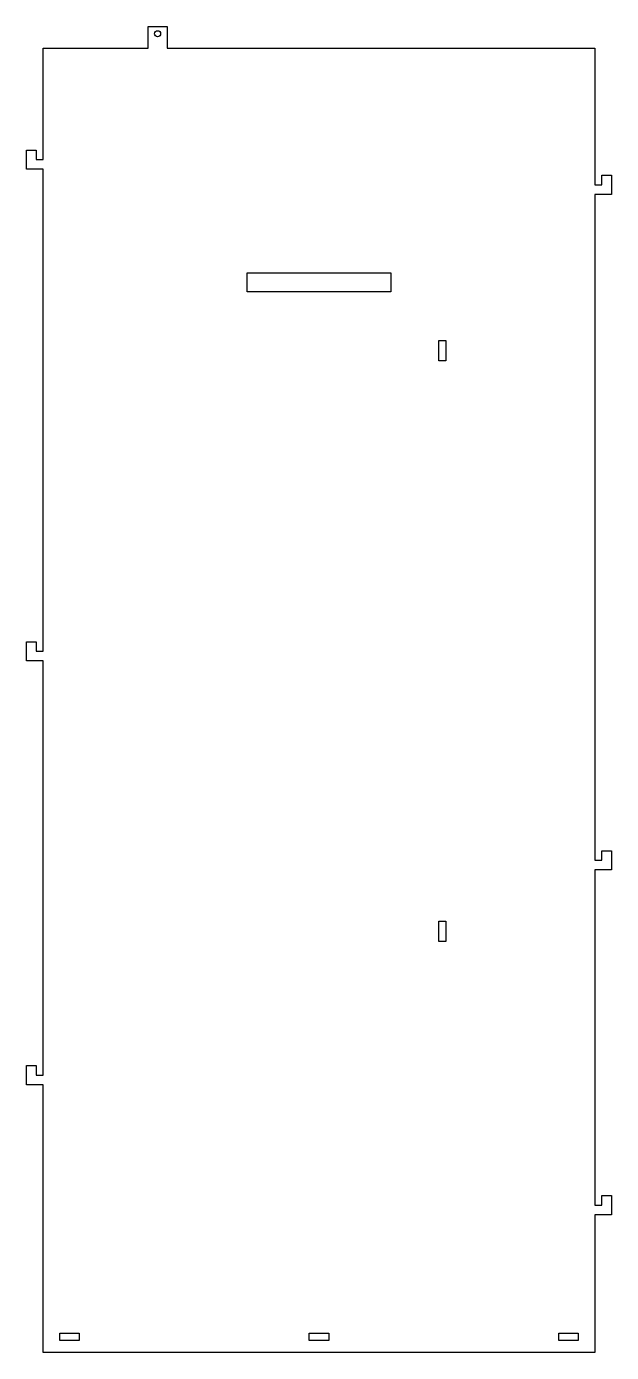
# Model space of a CAD drawing. Extents: x -200 to 44, y -674 to -121.
import ezdxf

# ---------------------------------------------------------------- set-up
doc = ezdxf.new("R2010")
doc.units = 0
doc.layers.get('0').update_dxf_attribs({"linetype": 'continuous'})

# ---------------------------------------------------------------- blocks, each defined once
blk = doc.blocks.new('SKETCH003')
at = {"color": 7}
for points in [[(36.66, -616.35), (36.66, -673.79), (-193.34, -673.79), (-193.34, -562.14), (-200.34, -562.14), (-200.34, -554.14), (-196.34, -554.14), (-196.34, -558.14), (-193.34, -558.14), (-193.34, -385.36), (-200.34, -385.36), (-200.34, -377.36), (-196.34, -377.36), (-196.34, -381.36), (-193.34, -381.36), (-193.34, -180.32), (-200.34, -180.32), (-200.34, -172.32), (-196.34, -172.32), (-196.34, -176.32), (-193.34, -176.32), (-193.34, -129.79), (-149.67, -129.79), (-149.67, -120.79), (-141.67, -120.79), (-141.67, -129.79), (36.66, -129.79), (36.66, -186.8), (39.66, -186.8), (39.66, -182.8), (43.66, -182.8), (43.66, -190.8), (36.66, -190.8), (36.66, -468.53), (39.66, -468.53), (39.66, -464.53), (43.66, -464.53), (43.66, -472.53), (36.66, -472.53), (36.66, -612.35), (39.66, -612.35), (39.66, -608.35), (43.66, -608.35), (43.66, -616.35)], [(-108.36, -223.51), (-48.36, -223.51), (-48.36, -231.51), (-108.36, -231.51)], [(-28.38, -251.78), (-25.38, -251.78), (-25.38, -260.28), (-28.38, -260.28)], [(-28.39, -493.86), (-25.39, -493.86), (-25.39, -502.36), (-28.39, -502.36)], [(-186.44, -665.79), (-178.34, -665.79), (-178.34, -668.79), (-186.44, -668.79)], [(-82.39, -665.79), (-74.29, -665.79), (-74.29, -668.79), (-82.39, -668.79)], [(21.66, -665.79), (29.76, -665.79), (29.76, -668.79), (21.66, -668.79)]]:
    blk.add_lwpolyline(points, close=True, dxfattribs=at)
blk.add_circle((-145.67, -123.79, -8), 1.25, dxfattribs=at)

msp = doc.modelspace()

# ---------------------------------------------------------------- block references
at = {"color": 7}
msp.add_blockref('SKETCH003', (0, 0), dxfattribs=at)

doc.saveas('drawing.dxf')
